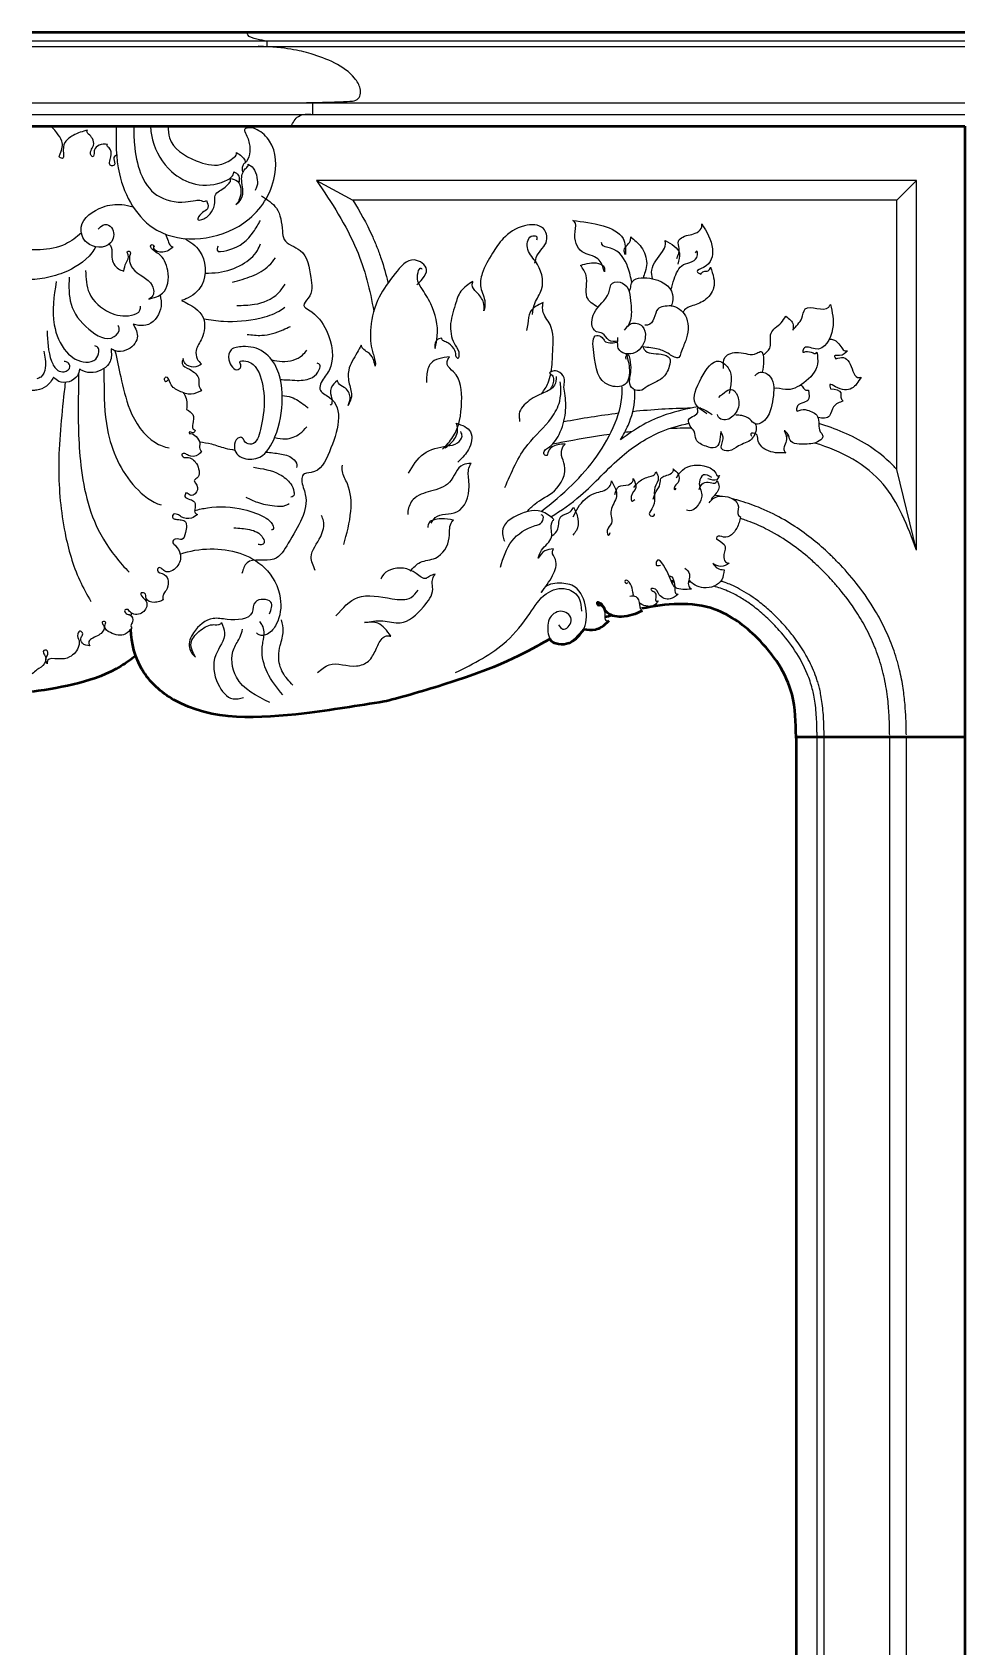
# Model space of a CAD drawing. Header units: millimetres. Extents: x 9184 to 10310, y -10768 to -9568.
# Drawn here: x 9184 to 9581, y -10255 to -9568 of the extents above; entities that cross this region are included whole.
import ezdxf

# ---------------------------------------------------------------- set-up
doc = ezdxf.new("R2010")
doc.units = ezdxf.units.MM

msp = doc.modelspace()

# ---------------------------------------------------------------- linework, layer by layer
at = {"color": 18, "lineweight": 50, "true_color": 0x000000}
for p, q in [((9183.91, -9567.7), (9580.81, -9567.7)), ((9183.91, -9607.7), (9580.81, -9607.7)), ((9580.81, -9607.7), (9580.81, -10727.7)), ((9508.54, -9867.79), (9580.81, -9867.79)), ((9509.04, -9867.79), (9509.04, -10727.7))]:
    msp.add_line(p, q, dxfattribs=at)
at = {"color": 18, "lineweight": 25, "true_color": 0x000000}
for p, q in [((9580.81, -9571.49), (9183.91, -9571.49)), ((9183.91, -9573.81), (9580.81, -9573.81)), ((9283.87, -9573.81), (9283.87, -9571.49)), ((9183.91, -9597.7), (9580.81, -9597.7)), ((9183.91, -9602.7), (9580.81, -9602.7)), ((9303.3, -9602.7), (9303.3, -9597.7)), ((9304.83, -9630.75), (9320.4, -9639.19)), ((9560.34, -9788.23), (9551.91, -9753.95)), ((9517.98, -10727.7), (9517.98, -9867.79)), ((9520.98, -10727.7), (9520.98, -9867.79)), ((9548.89, -10727.7), (9548.89, -9867.79)), ((9555.98, -10727.7), (9555.98, -9867.79))]:
    msp.add_line(p, q, dxfattribs=at)
at = {"lineweight": 25}
msp.add_line((9560.34, -9630.75), (9551.91, -9639.19), dxfattribs=at)
at = {"color": 18, "lineweight": 25, "true_color": 0x000000}
for points in [[(9560.34, -9788.23), (9560.34, -9630.75), (9304.83, -9630.75)], [(9551.91, -9753.95), (9551.91, -9639.19), (9320.4, -9639.19)]]:
    msp.add_lwpolyline(points, dxfattribs=at)
for points, knots in [([(9283.87, -9571.49), (9282.44, -9571.25), (9279.66, -9570.76), (9275.83, -9569.72), (9275.28, -9568.08), (9275.2, -9567.7)], [0, 0, 0, 0, 4.515931, 8.810476, 9.977194, 9.977194, 9.977194, 9.977194]), ([(9294.87, -9597.7), (9303.3, -9597.7), (9317.24, -9597.1), (9323.29, -9597.24), (9324.13, -9591.7), (9318.4, -9582.51), (9302.96, -9576.46), (9292.39, -9574.31), (9280.12, -9573.56)], [0, 0, 0, 0, 3.421962, 8.898911, 14.904433, 20.1626, 42.168044, 60.340672, 60.340672, 60.340672, 60.340672]), ([(9294.18, -9607.7), (9294.53, -9606.89), (9295.22, -9605.28), (9298.05, -9602.41), (9301.08, -9602.44), (9303.3, -9602.7)], [0, 0, 0, 0, 2.633494, 5.259049, 11.465116, 11.465116, 11.465116, 11.465116]), ([(9207.4, -9609.33), (9205.34, -9609.93), (9201.85, -9610.93), (9197.07, -9614.48), (9197.03, -9617.84), (9197.25, -9621.69), (9196.01, -9621.23), (9195.14, -9620.73), (9196.59, -9617.89), (9197.21, -9614.34), (9194.55, -9610.87), (9192.98, -9608.64), (9191.88, -9607.89), (9191.56, -9607.7)], [0, 0, 0, 0, 6.544266, 11.061898, 15.972388, 17.992441, 18.769937, 19.324801, 20.781893, 26.23456, 30.26421, 33.170623, 34.328036, 34.328036, 34.328036, 34.328036]), ([(9219.59, -9607.7), (9219.47, -9614.44), (9219.35, -9630.77), (9235.51, -9659.57), (9272.86, -9655.11), (9288.15, -9633.27), (9287.95, -9615.95), (9280.62, -9609.36), (9276.8, -9607.92), (9273.95, -9608.9), (9275.13, -9611.56), (9277.04, -9615.56), (9276.58, -9621.95), (9274, -9623.7), (9273.81, -9623.83)], [0.942246, 0.942246, 0.942246, 0.942246, 21.242654, 50.043098, 87.205737, 109.673265, 126.138493, 133.297088, 137.295229, 139.032828, 139.724352, 145.095436, 153.758591, 154.422304, 154.422304, 154.422304, 154.422304]), ([(9227.05, -9607.7), (9227.08, -9610.27), (9227.32, -9620.61), (9231.77, -9637.46), (9246.56, -9640.73), (9252.73, -9639.27), (9255.42, -9639.08), (9256.93, -9639.88), (9257.72, -9639.54), (9258.1, -9639.38)], [1.296542, 1.296542, 1.296542, 1.296542, 9.134337, 32.632051, 45.197001, 49.521999, 51.83644, 53.101936, 54.281306, 54.281306, 54.281306, 54.281306]), ([(9234.13, -9607.7), (9234.37, -9609.65), (9235.38, -9616.77), (9241.21, -9626.99), (9253.6, -9633.62), (9263.33, -9632.75), (9269.49, -9629.18), (9269.66, -9627.34), (9269.68, -9627.08)], [1.533761, 1.533761, 1.533761, 1.533761, 7.436601, 23.112097, 34.618462, 47.42728, 52.113946, 52.885372, 52.885372, 52.885372, 52.885372]), ([(9241.75, -9607.7), (9241.76, -9609.43), (9242.07, -9616.19), (9252.02, -9622.53), (9262.79, -9625.26), (9268.19, -9622.26), (9270.97, -9620.09), (9270.85, -9619.1), (9270.83, -9618.95)], [1.249549, 1.249549, 1.249549, 1.249549, 6.305623, 21.257143, 31.617231, 37.636601, 40.153578, 40.588077, 40.588077, 40.588077, 40.588077]), ([(9219.79, -9619.96), (9219.06, -9620.32), (9217.98, -9621.39), (9219.73, -9624.37), (9217.08, -9624.8), (9216.56, -9622.65), (9217.81, -9620.47), (9217.44, -9617.43), (9215.91, -9616.47), (9215.68, -9615.79), (9215.86, -9615.54), (9215.93, -9615.44)], [2.166674, 2.166674, 2.166674, 2.166674, 4.441936, 7.188971, 8.585866, 9.967464, 12.553778, 16.353138, 17.33141, 17.869857, 18.224203, 18.224203, 18.224203, 18.224203]), ([(9270.83, -9618.95), (9271.58, -9619.4), (9272.97, -9620.23), (9274.31, -9621.81), (9274.58, -9622.86), (9274.64, -9623.2)], [0, 0, 0, 0, 2.626059, 4.872736, 5.904893, 5.904893, 5.904893, 5.904893]), ([(9273.81, -9623.83), (9273.59, -9624.28), (9273.18, -9625.09), (9273.23, -9626.33), (9273.44, -9627.01), (9273.54, -9627.31)], [0, 0, 0, 0, 1.492577, 2.66535, 3.615507, 3.615507, 3.615507, 3.615507]), ([(9269.68, -9627.08), (9270.44, -9627.47), (9271.89, -9628.22), (9272.12, -9630.34), (9271.94, -9631.46), (9271.85, -9631.83)], [0, 0, 0, 0, 2.393554, 4.621047, 5.757883, 5.757883, 5.757883, 5.757883]), ([(9304.83, -9630.75), (9311.28, -9640.26), (9322.6, -9657.54), (9327.74, -9677.49), (9329.23, -9686.59)], [3.399621, 3.399621, 3.399621, 3.399621, 37.52099, 64.925996, 64.925996, 64.925996, 64.925996]), ([(9211.9, -9651.55), (9214.72, -9648.19), (9219.6, -9651.42), (9217.5, -9660.32), (9206.37, -9659.41), (9202.99, -9648.2), (9212.56, -9641.74), (9220.95, -9640.57), (9225.24, -9641.54), (9226.84, -9642.09)], [0, 0, 0, 0, 4.814763, 10.216727, 20.380039, 27.38813, 39.894627, 47.978719, 52.991242, 52.991242, 52.991242, 52.991242]), ([(9320.4, -9639.19), (9323.35, -9644), (9326.13, -9649.01), (9329.26, -9655.89), (9329.95, -9657.52), (9331.24, -9660.79), (9331.84, -9662.44), (9333.52, -9667.42), (9334.48, -9670.78), (9335.33, -9674.24), (9335.35, -9674.33), (9335.37, -9674.41)], [18.626096, 18.626096, 18.626096, 18.626096, 34.813286, 34.813286, 39.696107, 39.696107, 44.578928, 44.578928, 54.34457, 54.34457, 54.580686, 54.580686, 54.580686, 54.580686]), ([(9204.81, -9653.09), (9202.68, -9654.96), (9197.57, -9658.96), (9189.81, -9660.28), (9185.01, -9660.35), (9183.91, -9660.34)], [2.871879, 2.871879, 2.871879, 2.871879, 11.259459, 22.258259, 25.571547, 25.571547, 25.571547, 25.571547]), ([(9210.86, -9659.08), (9210.36, -9659.96), (9207.22, -9664.98), (9198.93, -9669.92), (9189.8, -9672.5), (9185.33, -9672.92), (9183.91, -9672.99)], [2.903348, 2.903348, 2.903348, 2.903348, 5.915795, 20.71574, 30.018162, 34.313445, 34.313445, 34.313445, 34.313445]), ([(9216.67, -9657.91), (9217.06, -9658.33), (9218.11, -9659.87), (9217.19, -9664.03), (9219.42, -9668.26), (9222.02, -9669.1), (9222.82, -9669.35)], [2.823595, 2.823595, 2.823595, 2.823595, 4.542214, 8.78258, 14.406306, 16.881007, 16.881007, 16.881007, 16.881007]), ([(9240.55, -9653.67), (9240.99, -9654.55), (9241.72, -9656.31), (9242.34, -9658.62), (9243.53, -9659), (9243.89, -9659.12)], [71.150852, 71.150852, 71.150852, 71.150852, 74.011892, 76.533011, 77.615387, 77.615387, 77.615387, 77.615387]), ([(9248.68, -9655.51), (9251.24, -9656.91), (9257.54, -9661.31), (9258.68, -9674.79), (9251.47, -9680.53), (9248.05, -9681.68), (9247.47, -9681.88)], [3.91576, 3.91576, 3.91576, 3.91576, 12.416682, 26.934154, 35.913445, 37.776989, 37.776989, 37.776989, 37.776989]), ([(9257.46, -9670.26), (9259.36, -9670.25), (9264.83, -9670.09), (9272.97, -9667.42), (9279.09, -9662.4), (9280.64, -9658.76), (9281.04, -9657.83)], [2.036325, 2.036325, 2.036325, 2.036325, 7.721856, 18.457704, 27.210223, 30.2566, 30.2566, 30.2566, 30.2566]), ([(9439.13, -9674.22), (9438.71, -9672.08), (9437.37, -9666.36), (9433.36, -9659.49), (9426.5, -9659.09), (9426.29, -9657.48), (9426.26, -9657.24)], [2.78307, 2.78307, 2.78307, 2.78307, 9.374404, 20.433316, 24.439614, 25.138025, 25.138025, 25.138025, 25.138025]), ([(9438.67, -9654.83), (9440.27, -9656.14), (9443.77, -9659), (9445.92, -9665.07), (9445.03, -9669.1), (9444.11, -9671.49), (9444.06, -9672.26)], [0, 0, 0, 0, 6.197444, 13.517562, 17.233682, 19.528765, 19.528765, 19.528765, 19.528765]), ([(9447.98, -9672.7), (9447.66, -9671.41), (9446.96, -9667.12), (9451.33, -9662.89), (9453.63, -9658.55), (9453.35, -9656.89), (9453.26, -9656.34)], [1.52555, 1.52555, 1.52555, 1.52555, 5.341246, 14.469721, 17.78602, 19.43532, 19.43532, 19.43532, 19.43532]), ([(9455.76, -9677.43), (9456.18, -9675.92), (9457.34, -9672.01), (9459.89, -9665.25), (9467.42, -9665.76), (9467.07, -9660.3), (9466.37, -9661.22), (9466.12, -9661.56)], [4.358936, 4.358936, 4.358936, 4.358936, 9.07972, 16.47036, 23.665154, 25.327033, 26.301975, 26.301975, 26.301975, 26.301975]), ([(9424.81, -9684.72), (9422.57, -9683.61), (9418.12, -9680.57), (9421.15, -9672.23), (9418.28, -9668.32), (9417.27, -9666.94)], [2.790407, 2.790407, 2.790407, 2.790407, 9.538591, 18.671774, 23.662734, 23.662734, 23.662734, 23.662734]), ([(9437.92, -9677.99), (9438.17, -9677.64), (9438.74, -9676.59), (9438.74, -9672.29), (9448.85, -9671.61), (9457.17, -9676.42), (9456.64, -9682.41), (9455.91, -9684), (9455.82, -9684.18)], [2.047301, 2.047301, 2.047301, 2.047301, 3.339828, 5.678763, 13.690432, 25.617787, 29.979928, 30.54889, 30.54889, 30.54889, 30.54889]), ([(9472.63, -9667.75), (9473.65, -9670.74), (9475.45, -9675.99), (9470.44, -9682.34), (9465.62, -9683.94), (9462.53, -9684.96), (9461.24, -9686.24), (9460.83, -9686.93)], [0, 0, 0, 0, 8.853121, 15.524983, 21.620055, 23.660788, 25.76585, 25.76585, 25.76585, 25.76585]), ([(9238.3, -9679.55), (9238.66, -9681.17), (9239.4, -9685.87), (9235.29, -9692.37), (9229.69, -9692.76), (9227.59, -9692.14), (9226.82, -9691.92)], [1.405177, 1.405177, 1.405177, 1.405177, 6.319016, 15.662035, 19.834985, 22.239356, 22.239356, 22.239356, 22.239356]), ([(9256.81, -9689.65), (9259.62, -9690.15), (9267.56, -9691.31), (9278.59, -9690.26), (9287.44, -9687.6), (9290.63, -9685.35), (9291.42, -9684.79)], [4.887602, 4.887602, 4.887602, 4.887602, 13.426161, 28.961412, 37.761477, 40.647541, 40.647541, 40.647541, 40.647541]), ([(9404.76, -9712.29), (9405.22, -9709.51), (9405.37, -9702.6), (9406.21, -9693.25), (9401.08, -9687.85), (9401.13, -9684.4), (9401.31, -9683.27), (9401.37, -9682.83)], [12.754305, 12.754305, 12.754305, 12.754305, 21.303667, 32.816715, 39.421739, 41.56999, 42.87991, 42.87991, 42.87991, 42.87991]), ([(9455.82, -9684.18), (9456.18, -9684.22), (9458.94, -9684.65), (9464.05, -9689.63), (9462.76, -9698.07), (9460.37, -9702.77), (9459.08, -9707.46), (9454.48, -9704.22), (9450.17, -9702.3), (9446.14, -9701.92), (9443.87, -9701.71)], [2.342213, 2.342213, 2.342213, 2.342213, 3.409511, 10.806327, 20.407132, 26.005225, 28.234655, 32.449822, 37.599894, 44.190581, 44.190581, 44.190581, 44.190581]), ([(9507.58, -9694.59), (9508.31, -9693.76), (9509.72, -9692.14), (9511.96, -9689.43), (9512.36, -9682.13), (9521.65, -9687.53), (9523.42, -9684), (9523.62, -9683.59)], [3.160204, 3.160204, 3.160204, 3.160204, 6.487877, 9.613152, 13.825058, 23.845891, 25.183764, 25.183764, 25.183764, 25.183764]), ([(9495, -9705.06), (9496.44, -9704.12), (9499.11, -9701.79), (9496.99, -9695.11), (9502.4, -9692.28), (9504.07, -9689.53), (9504.68, -9688.52)], [1.920639, 1.920639, 1.920639, 1.920639, 6.656724, 12.420283, 18.605049, 22.136631, 22.136631, 22.136631, 22.136631]), ([(9504.68, -9688.52), (9506.07, -9689.66), (9508.18, -9691.37), (9507.81, -9693.76), (9507.58, -9694.59)], [0, 0, 0, 0, 4.832237, 7.283008, 7.283008, 7.283008, 7.283008]), ([(9523.21, -9698.4), (9523.82, -9698.36), (9525.9, -9698.55), (9527.83, -9701.1), (9529.54, -9703.52), (9530.57, -9703.34), (9530.92, -9703.28)], [4.039179, 4.039179, 4.039179, 4.039179, 5.943583, 10.862085, 12.798668, 13.826631, 13.826631, 13.826631, 13.826631]), ([(9219.09, -9703.28), (9219.9, -9706.98), (9220.72, -9710.67), (9221.53, -9714.37), (9222.56, -9719.04), (9224.85, -9729.49), (9232.38, -9741.36), (9240.12, -9744.27), (9242.19, -9744.69)], [-11.421749, -11.421749, -11.421749, -11.421749, 0, 0, 0, 14.445469, 32.310986, 38.599721, 38.599721, 38.599721, 38.599721]), ([(9285.83, -9707.23), (9287.28, -9707.55), (9291.72, -9708.27), (9297.73, -9706.94), (9300.16, -9703.78), (9300.75, -9703.01)], [3.330836, 3.330836, 3.330836, 3.330836, 7.816115, 16.781501, 19.66842, 19.66842, 19.66842, 19.66842]), ([(9478.12, -9710.84), (9478.04, -9709.09), (9477.85, -9705.06), (9485.51, -9703.02), (9490.33, -9706.03), (9494.92, -9702.61), (9495.29, -9708.15), (9495.08, -9711), (9494.58, -9712.42)], [0, 0, 0, 0, 4.745055, 10.950501, 18.713238, 20.641021, 24.403661, 29.421186, 29.421186, 29.421186, 29.421186]), ([(9517.9, -9703.95), (9518.15, -9705.68), (9518.89, -9710.77), (9513.02, -9717.15), (9505.75, -9720.91), (9501.13, -9718.99), (9499.53, -9719.45)], [0, 0, 0, 0, 5.092457, 14.932117, 23.269596, 28.161793, 28.161793, 28.161793, 28.161793]), ([(9203.58, -9712.87), (9203.56, -9715.06), (9203.54, -9717.25), (9203.52, -9719.44), (9203.43, -9728.99), (9203.23, -9749.31), (9208.37, -9775.97), (9219.02, -9791.16), (9224.15, -9796.59), (9225.17, -9797.62)], [-6.580517, -6.580517, -6.580517, -6.580517, 0, 0, 0, 28.733236, 61.084272, 79.135192, 83.483094, 83.483094, 83.483094, 83.483094]), ([(9214.36, -9710.93), (9214.38, -9712.49), (9214.39, -9714.05), (9214.41, -9715.61), (9214.47, -9722.76), (9214.62, -9739.07), (9223.39, -9758.87), (9234.6, -9767.75), (9238.82, -9768.97)], [-4.659133, -4.659133, -4.659133, -4.659133, 0, 0, 0, 21.376297, 48.714201, 61.967242, 61.967242, 61.967242, 61.967242]), ([(9289.55, -9715.62), (9290.52, -9715.62), (9292.89, -9715.66), (9297.41, -9716.16), (9302.88, -9715.51), (9305.89, -9712.38), (9306.8, -9709.21), (9305.61, -9708.74), (9305.15, -9708.56)], [3.580937, 3.580937, 3.580937, 3.580937, 6.496512, 10.722624, 17.349321, 21.741179, 23.859866, 25.183674, 25.183674, 25.183674, 25.183674]), ([(9400.84, -9721.53), (9401.84, -9720.07), (9403.49, -9717.43), (9404.33, -9714.5), (9404.59, -9713.17)], [2.494128, 2.494128, 2.494128, 2.494128, 7.729842, 11.848959, 11.848959, 11.848959, 11.848959]), ([(9192.99, -9714.56), (9192.1, -9715.97), (9190.41, -9718.68), (9186.65, -9720.1), (9184.54, -9720.21), (9183.91, -9720.19)], [0, 0, 0, 0, 4.877982, 9.365687, 11.273114, 11.273114, 11.273114, 11.273114]), ([(9192.99, -9714.56), (9192.1, -9715.97), (9190.41, -9718.68), (9186.65, -9720.1), (9184.54, -9720.21), (9183.91, -9720.19)], [0, 0, 0, 0, 4.877982, 9.365687, 11.273114, 11.273114, 11.273114, 11.273114]), ([(9197.9, -9716.8), (9197.76, -9718.11), (9197.61, -9719.42), (9197.47, -9720.73), (9196.3, -9731.61), (9194.14, -9751.67), (9196.69, -9778.88), (9202.09, -9798.02), (9207.15, -9807.15), (9208.88, -9810.07)], [-3.943601, -3.943601, -3.943601, -3.943601, 0, 0, 0, 32.743781, 60.380896, 81.552621, 91.712908, 91.712908, 91.712908, 91.712908]), ([(9248.12, -9721.16), (9248.42, -9721.49), (9249.82, -9723.4), (9249.69, -9726.1), (9249.58, -9728.28)], [4.125747, 4.125747, 4.125747, 4.125747, 5.542045, 11.619653, 11.619653, 11.619653, 11.619653]), ([(9400.55, -9771.72), (9405.09, -9768.12), (9417.78, -9757.62), (9430.99, -9740.11), (9435.3, -9724.08), (9434.92, -9718.77), (9434.88, -9718.36)], [5.613405, 5.613405, 5.613405, 5.613405, 22.979007, 55.037902, 69.783982, 71.042183, 71.042183, 71.042183, 71.042183]), ([(9434.31, -9741.27), (9435.46, -9739.27), (9438.44, -9733.71), (9440.6, -9726.26), (9440.4, -9721.1), (9440.3, -9719.92)], [3.631904, 3.631904, 3.631904, 3.631904, 10.551679, 22.56239, 26.11511, 26.11511, 26.11511, 26.11511]), ([(9510.95, -9717.91), (9511.21, -9718.02), (9511.95, -9718.53), (9512.58, -9720.19), (9513.8, -9720.11), (9514.29, -9720.08)], [3.641792, 3.641792, 3.641792, 3.641792, 4.547426, 6.571413, 7.937506, 7.937506, 7.937506, 7.937506]), ([(9290.28, -9722.36), (9291.6, -9722.49), (9295.09, -9723.05), (9298.62, -9725.49), (9300.83, -9727.24), (9301.29, -9727.61)], [2.466681, 2.466681, 2.466681, 2.466681, 6.39729, 13.098269, 14.882382, 14.882382, 14.882382, 14.882382]), ([(9467.25, -9727.22), (9462.69, -9728.06), (9454.69, -9729.82), (9443.49, -9734.6), (9437.42, -9738.94), (9434.31, -9741.27)], [6.823907, 6.823907, 6.823907, 6.823907, 20.684248, 31.403302, 43.032214, 43.032214, 43.032214, 43.032214]), ([(9529.1, -9724.76), (9527.49, -9725.31), (9524.43, -9726.35), (9523.73, -9732.29), (9520.42, -9732.16), (9518.32, -9731.72)], [0, 0, 0, 0, 4.752361, 9.011913, 14.366006, 14.366006, 14.366006, 14.366006]), ([(9404.68, -9774.1), (9409.05, -9771.28), (9420.08, -9763.76), (9433.03, -9748.33), (9449.13, -9738.04), (9459.41, -9734.95), (9463.39, -9734.22)], [4.591728, 4.591728, 4.591728, 4.591728, 20.122232, 44.587991, 64.382723, 76.47648, 76.47648, 76.47648, 76.47648]), ([(9491.65, -9734.47), (9491.81, -9734.83), (9492.52, -9736.95), (9490.5, -9742.03), (9484.7, -9743.15), (9481.3, -9746.42), (9475.82, -9745.35), (9478.83, -9740.99), (9477.58, -9738.73), (9477.02, -9737.73)], [4.206117, 4.206117, 4.206117, 4.206117, 5.438129, 11.169091, 17.329994, 22.021651, 25.193668, 29.379663, 32.685332, 32.685332, 32.685332, 32.685332]), ([(9551.91, -9753.95), (9550.87, -9752.77), (9549.78, -9751.63), (9545.81, -9747.86), (9542.7, -9745.5), (9536.15, -9741.37), (9532.7, -9739.6), (9525.73, -9736.61), (9522.23, -9735.36), (9518.67, -9734.3)], [32.344578, 32.344578, 32.344578, 32.344578, 36.462288, 36.462288, 46.770033, 46.770033, 57.077779, 57.077779, 66.909771, 66.909771, 66.909771, 66.909771]), ([(9287.1, -9740.22), (9288.61, -9740.65), (9292.27, -9741.33), (9297.48, -9739.39), (9299.87, -9736.72), (9300.81, -9735.68)], [2.990063, 2.990063, 2.990063, 2.990063, 7.652703, 14.180212, 18.368736, 18.368736, 18.368736, 18.368736]), ([(9429.79, -9738.95), (9422.79, -9739.92), (9414.68, -9741.3), (9406.54, -9742.87), (9405.4, -9743.09)], [151.849788, 151.849788, 151.849788, 151.849788, 173.343491, 176.85248, 176.85248, 176.85248, 176.85248]), ([(9255.11, -9742.15), (9256.81, -9742.34), (9260.5, -9742.89), (9265.34, -9744.76), (9268.73, -9745.39), (9270.13, -9745.59)], [3.070068, 3.070068, 3.070068, 3.070068, 8.183482, 14.271873, 18.52073, 18.52073, 18.52073, 18.52073]), ([(9283.42, -9746.51), (9285.38, -9746.65), (9289.26, -9747.04), (9294.22, -9748.16), (9296.68, -9751.18), (9296.46, -9752.63), (9296.4, -9753)], [31.814331, 31.814331, 31.814331, 31.814331, 37.718764, 43.522988, 46.779728, 47.854201, 47.854201, 47.854201, 47.854201]), ([(9394.59, -9771.82), (9395.58, -9770.66), (9398.89, -9767.02), (9407.33, -9763.94), (9412.05, -9754.16), (9408.94, -9748.35), (9409.18, -9744.92), (9410.29, -9743.54), (9410.72, -9743.01)], [1.337987, 1.337987, 1.337987, 1.337987, 5.870379, 16.022401, 27.735665, 32.064891, 35.262345, 37.294925, 37.294925, 37.294925, 37.294925]), ([(9560.34, -9788.23), (9556.48, -9778.03), (9548.37, -9756.62), (9528.53, -9746.15), (9516.97, -9742.6)], [0, 0, 0, 0, 31.517842, 66.185085, 66.185085, 66.185085, 66.185085]), ([(9555.97, -9866.86), (9555.96, -9866.2), (9555.94, -9865.5), (9555.89, -9863.27), (9555.85, -9861.63), (9555.69, -9858.01), (9555.58, -9856.04), (9555.22, -9851.77), (9554.97, -9849.47), (9554.22, -9844.55), (9553.74, -9841.92), (9552.89, -9838.39), (9552.68, -9837.61), (9552.26, -9836.05), (9552.04, -9835.28), (9551.36, -9832.99), (9550.86, -9831.5), (9549.28, -9827.12), (9548.1, -9824.33), (9545.56, -9819), (9544.19, -9816.47), (9540.51, -9810.28), (9538.11, -9806.79), (9533.12, -9800.31), (9530.53, -9797.32), (9527.3, -9793.92), (9526.72, -9793.31), (9525.63, -9792.21), (9525.14, -9791.72), (9524.13, -9790.73), (9523.61, -9790.23), (9522.04, -9788.75), (9520.96, -9787.76), (9517.58, -9784.79), (9515.16, -9782.83), (9509.92, -9779), (9507.1, -9777.13), (9500.99, -9773.59), (9497.7, -9771.91), (9492.76, -9769.84), (9491.32, -9769.28), (9488.38, -9768.23), (9486.91, -9767.76), (9484.34, -9767), (9483.23, -9766.7), (9482.13, -9766.43)], [0, 0, 0, 0, 1.953298, 1.953298, 5.859894, 5.859894, 9.766489, 9.766489, 13.673085, 13.673085, 17.579681, 17.579681, 18.672324, 18.672324, 19.764966, 19.764966, 21.950251, 21.950251, 26.320822, 26.320822, 30.691392, 30.691392, 37.539253, 37.539253, 44.387114, 44.387114, 45.905945, 45.905945, 47.175426, 47.175426, 48.444907, 48.444907, 50.983869, 50.983869, 56.061794, 56.061794, 61.139718, 61.139718, 66.217643, 66.217643, 68.214195, 68.214195, 70.210746, 70.210746, 71.747443, 71.747443, 71.747443, 71.747443]), ([(9253.04, -9771.32), (9254.84, -9770.87), (9261.69, -9769.32), (9272.19, -9769.93), (9282.05, -9773.33), (9285.88, -9776.33), (9286.92, -9779.37), (9285.98, -9779.55), (9285.77, -9779.59)], [2.445568, 2.445568, 2.445568, 2.445568, 7.988245, 23.51115, 33.68571, 37.535447, 39.592977, 40.185359, 40.185359, 40.185359, 40.185359]), ([(9405.01, -9782.17), (9406.19, -9781.39), (9408.41, -9779.23), (9407.57, -9773.22), (9412.7, -9772.66), (9413.89, -9770.64), (9414.32, -9769.91)], [3.038803, 3.038803, 3.038803, 3.038803, 7.108479, 12.517492, 16.917749, 19.383486, 19.383486, 19.383486, 19.383486]), ([(9548.88, -9867), (9548.86, -9866.34), (9548.85, -9865.64), (9548.8, -9863.43), (9548.76, -9861.83), (9548.59, -9857.84), (9548.44, -9855.38), (9547.89, -9849.99), (9547.49, -9847.06), (9546.58, -9842.52), (9546.25, -9841.07), (9545.05, -9836.41), (9544.05, -9833.36), (9541.78, -9827.54), (9540.51, -9824.78), (9537.77, -9819.51), (9536.31, -9817.01), (9532.43, -9811), (9529.92, -9807.65), (9526.33, -9803.37), (9525.34, -9802.23), (9523.41, -9800.11), (9522.48, -9799.12), (9520.95, -9797.56), (9520.36, -9796.97), (9519.16, -9795.79), (9518.54, -9795.2), (9516.66, -9793.43), (9515.35, -9792.25), (9511.46, -9788.94), (9508.74, -9786.83), (9502.78, -9782.78), (9499.55, -9780.85), (9494.81, -9778.48), (9493.55, -9777.89), (9491.05, -9776.8), (9489.81, -9776.3), (9487.78, -9775.54), (9487.01, -9775.27), (9485.91, -9774.9), (9485.57, -9774.79), (9485.22, -9774.68)], [0, 0, 0, 0, 1.964242, 1.964242, 5.892726, 5.892726, 10.923714, 10.923714, 15.954702, 15.954702, 18.211637, 18.211637, 23.043174, 23.043174, 27.874711, 27.874711, 32.706248, 32.706248, 40.118551, 40.118551, 42.916175, 42.916175, 45.489946, 45.489946, 47.09569, 47.09569, 48.701435, 48.701435, 51.912924, 51.912924, 57.818296, 57.818296, 63.723668, 63.723668, 65.764327, 65.764327, 67.684644, 67.684644, 68.817987, 68.817987, 69.329694, 69.329694, 69.329694, 69.329694]), ([(9246.83, -9789.89), (9250.9, -9788.5), (9263.92, -9786.33), (9281.94, -9791.42), (9290.72, -9807.31), (9289.22, -9818.3), (9285.06, -9824.11), (9281.02, -9824.86), (9279.75, -9823.8), (9279.37, -9823.49)], [165.754762, 165.754762, 165.754762, 165.754762, 178.136508, 202.532311, 217.099726, 228.385723, 234.087572, 237.517191, 238.945445, 238.945445, 238.945445, 238.945445]), ([(9478.35, -9796.57), (9478.2, -9798.09), (9477.77, -9802.52), (9469.96, -9805.64), (9464.85, -9802.68), (9463.44, -9800.8)], [0, 0, 0, 0, 4.391857, 12.806205, 19.752844, 19.752844, 19.752844, 19.752844]), ([(9440.06, -9807.75), (9439.81, -9807.19), (9439.29, -9805.53), (9439.42, -9803.17), (9436.45, -9800.08), (9435.85, -9802.27), (9437.45, -9802.52), (9437.26, -9802.1), (9437.23, -9802.04)], [12.398069, 12.398069, 12.398069, 12.398069, 14.204604, 17.716844, 20.505186, 21.422819, 22.490958, 22.672766, 22.672766, 22.672766, 22.672766]), ([(9455.02, -9799.29), (9456.75, -9798.93), (9457.62, -9803.31), (9457.4, -9806.91), (9458.49, -9806.99), (9458.81, -9807.01)], [1.079386, 1.079386, 1.079386, 1.079386, 7.135431, 9.207089, 10.092939, 10.092939, 10.092939, 10.092939]), ([(9517.98, -9867.61), (9517.96, -9866.92), (9517.95, -9866.23), (9517.9, -9864.14), (9517.86, -9862.71), (9517.69, -9858.72), (9517.5, -9856.1), (9516.97, -9852.26), (9516.77, -9851.09), (9516.36, -9849.05), (9516.16, -9848.17), (9515.36, -9845.08), (9514.64, -9842.93), (9512.36, -9837.38), (9510.59, -9834.11), (9506.55, -9827.96), (9504.3, -9825.08), (9501.05, -9821.45), (9500.2, -9820.55), (9498.55, -9818.87), (9497.76, -9818.09), (9496.13, -9816.55), (9495.3, -9815.79), (9492.73, -9813.56), (9490.93, -9812.15), (9487.58, -9809.8), (9486.05, -9808.83), (9482.98, -9807.09), (9481.43, -9806.32), (9478.85, -9805.2), (9477.85, -9804.81), (9475.91, -9804.14), (9474.98, -9803.85), (9474.05, -9803.59)], [0, 0, 0, 0, 2.014336, 2.014336, 6.043008, 6.043008, 13.02773, 13.02773, 16.01457, 16.01457, 18.228592, 18.228592, 23.780182, 23.780182, 33.083561, 33.083561, 42.38694, 42.38694, 45.594261, 45.594261, 48.482106, 48.482106, 51.36995, 51.36995, 57.145638, 57.145638, 61.634009, 61.634009, 65.865784, 65.865784, 68.448239, 68.448239, 70.796726, 70.796726, 70.796726, 70.796726]), ([(9520.98, -9867.55), (9520.96, -9866.87), (9520.95, -9866.18), (9520.9, -9864.07), (9520.86, -9862.62), (9520.69, -9858.7), (9520.51, -9856.16), (9520.02, -9852.37), (9519.84, -9851.21), (9519.46, -9849.18), (9519.28, -9848.33), (9518.91, -9846.78), (9518.72, -9846.08), (9518.34, -9844.71), (9518.13, -9844.03), (9517.47, -9842.02), (9516.97, -9840.7), (9515.36, -9836.84), (9514.11, -9834.38), (9511.34, -9829.68), (9509.82, -9827.45), (9507, -9823.74), (9505.75, -9822.22), (9503.6, -9819.79), (9502.72, -9818.85), (9501.12, -9817.19), (9500.4, -9816.47), (9498.93, -9815.05), (9498.18, -9814.35), (9495.86, -9812.28), (9494.25, -9810.94), (9490.19, -9807.89), (9487.67, -9806.24), (9483.82, -9804.17), (9482.64, -9803.59), (9480.59, -9802.68), (9479.72, -9802.33), (9478.25, -9801.77), (9477.64, -9801.56), (9477.03, -9801.36)], [0, 0, 0, 0, 2.009305, 2.009305, 6.027915, 6.027915, 12.599376, 12.599376, 15.448566, 15.448566, 17.493752, 17.493752, 19.129745, 19.129745, 20.765738, 20.765738, 24.037724, 24.037724, 30.581696, 30.581696, 37.125668, 37.125668, 41.964268, 41.964268, 45.176556, 45.176556, 47.72715, 47.72715, 50.277743, 50.277743, 55.378931, 55.378931, 62.496926, 62.496926, 65.52219, 65.52219, 67.629367, 67.629367, 69.073064, 69.073064, 69.073064, 69.073064]), ([(9450.33, -9809.85), (9449.88, -9810.47), (9448.19, -9812.83), (9444.36, -9812.17), (9442.41, -9810.74), (9442.28, -9810.63)], [0, 0, 0, 0, 2.223188, 8.406902, 8.878783, 8.878783, 8.878783, 8.878783])]:
    msp.add_open_spline(points, degree=3, knots=knots, dxfattribs=at)
for points in [[(9215.93, -9615.44), (9212.3, -9615.81), (9210.32, -9617.78), (9210.12, -9619.88), (9209.76, -9620.75), (9208.97, -9620.17), (9209.91, -9615.87), (9209.51, -9612.93), (9207.86, -9611.09), (9207.17, -9610), (9207.4, -9609.33)], [(9270.49, -9641.14), (9272.81, -9638.66), (9273.52, -9634.46), (9273.03, -9630.78), (9274.55, -9625.86), (9275.78, -9624.5), (9275.86, -9623.87)], [(9275.86, -9623.87), (9277.89, -9625.5), (9279.55, -9629.54), (9279.55, -9633.2), (9278.76, -9635.04)], [(9258.1, -9639.38), (9258.67, -9642.3), (9254.71, -9646.35), (9254.52, -9647.62), (9255.48, -9647.62), (9257.37, -9646.91), (9261.55, -9640.18), (9261.75, -9637.15), (9265.97, -9633.68), (9267.41, -9632.24), (9268.31, -9630.82), (9268.13, -9629.98)], [(9268.13, -9629.98), (9271.23, -9631.1), (9272.69, -9634.52), (9272.12, -9638.54), (9270.89, -9640.77), (9270.49, -9641.14)], [(9281.4, -9637.34), (9287.82, -9642.61), (9290.38, -9652.32), (9291.16, -9655.92), (9297.96, -9660.58), (9302.43, -9672.14), (9301.36, -9680.98), (9299.52, -9684.09), (9301.49, -9685.85), (9309.13, -9694.73), (9310.22, -9711.7), (9306.94, -9716.84), (9306.32, -9719.64), (9310.22, -9723.07), (9310.37, -9746.32), (9302.58, -9755.19), (9299.15, -9756.13), (9298.65, -9758.3), (9300.12, -9764.47), (9292.86, -9785.27), (9286.77, -9792.04), (9275.3, -9793.61), (9273.14, -9798.12)], [(9262.96, -9658.74), (9262.55, -9660.53), (9266.78, -9660.57), (9278.05, -9652.68), (9281.06, -9647.8)], [(9397.85, -9665.99), (9398.74, -9662.92), (9402.86, -9656.4), (9401.46, -9651.3), (9393.41, -9650.13), (9384.36, -9655.54), (9379.81, -9661.76), (9375.44, -9670.38), (9374.81, -9676.39), (9376.6, -9682.71), (9376.18, -9686.3)], [(9427.46, -9669.76), (9424.71, -9664.19), (9418, -9661.2), (9414.93, -9652.56), (9414.52, -9648.2), (9413.96, -9647.87)], [(9413.96, -9647.87), (9426.89, -9650.13), (9435.38, -9655.55), (9436.43, -9662.33)], [(9458.24, -9663.98), (9459.32, -9659.78), (9458.91, -9656.7), (9460.81, -9654.89), (9466.87, -9652.89), (9468.92, -9650.48), (9468.92, -9649.2)], [(9468.92, -9649.2), (9473.44, -9659.92), (9469.59, -9667.88), (9466.87, -9669.52), (9468.46, -9670.65)], [(9233.58, -9681.3), (9239.34, -9678.78), (9241.58, -9669.17), (9237.76, -9662.11), (9235.07, -9660.15), (9234.42, -9658.38), (9234.92, -9658.12), (9235.39, -9658.32), (9235.77, -9659.03)], [(9243.89, -9659.12), (9239.44, -9661.34), (9235.65, -9659.73), (9235.65, -9658.36)], [(9396.78, -9687.94), (9397.81, -9683.17), (9400.7, -9677.18), (9398.06, -9665.22), (9394.65, -9659.35), (9396.97, -9654.35), (9398.65, -9654.81), (9398.52, -9656.22)], [(9436.43, -9662.33), (9435.83, -9660.47), (9438.38, -9656.71), (9438.67, -9654.83)], [(9453.26, -9656.34), (9459.37, -9661.78), (9458.7, -9666.45)], [(9222.82, -9669.35), (9223.87, -9665.93), (9224.73, -9662.41), (9224.34, -9661.22), (9225.15, -9660.93), (9225.68, -9661.89), (9225.53, -9662.36), (9226.58, -9668.21), (9234.96, -9675.59), (9234.96, -9680.26), (9233.58, -9681.3)], [(9269.12, -9674.08), (9277.37, -9671.51), (9284.66, -9667.04), (9287.43, -9663.73)], [(9347.62, -9675.26), (9349.98, -9672.68), (9351.74, -9668.69), (9346.6, -9664.65), (9338.38, -9670.46), (9331.54, -9680.49), (9327.99, -9693.44), (9328.44, -9702.44), (9329.76, -9707.43), (9329.94, -9709.04), (9329.79, -9709.82)], [(9417.27, -9666.94), (9424.95, -9666.13), (9427.37, -9667.75), (9427.46, -9669.76)], [(9199.56, -9671.97), (9200.4, -9683.44), (9208, -9694.17), (9218.76, -9697.3), (9220.95, -9693.95), (9220.36, -9692.55)], [(9206.58, -9669.11), (9208.19, -9678.77), (9216.89, -9687), (9226.09, -9688.17), (9229.75, -9686.02), (9229.95, -9684.28)], [(9355.4, -9702.3), (9356.3, -9697.04), (9353.52, -9683.35), (9349.5, -9676.41), (9348.13, -9669.93), (9349.36, -9668.09), (9349.78, -9668.61)], [(9468.46, -9670.65), (9469.73, -9669.58), (9471.63, -9669.29), (9472.63, -9667.75)], [(9194.05, -9673.87), (9193.27, -9692.27), (9198.51, -9703.84), (9206.73, -9708.16), (9210.9, -9706.84), (9212.19, -9703.8), (9211.85, -9701.91), (9210.47, -9701.25)], [(9270.94, -9684), (9278.47, -9683.54), (9288.58, -9678.8), (9291.58, -9674.89)], [(9371.5, -9673.79), (9366.37, -9677.96), (9363.95, -9683.73), (9361.92, -9692.87), (9363.92, -9700.99), (9365.47, -9705.23), (9364.98, -9706.67), (9364.4, -9705.96), (9364.31, -9705.9)], [(9376.18, -9686.3), (9375.96, -9682.82), (9372.98, -9678.3), (9371.12, -9675.3), (9371.5, -9673.79)], [(9433.34, -9699.2), (9429.27, -9698.81), (9426.65, -9695.95), (9424.12, -9695.24), (9423.16, -9694.52), (9423.1, -9687.26), (9429.27, -9678.58), (9430.86, -9674.54), (9435.21, -9674.54), (9438.71, -9683.14), (9438.48, -9690.3), (9437.42, -9693.12)], [(9247.47, -9681.88), (9256.73, -9689.4), (9256.05, -9698.06), (9253.69, -9703.23), (9254.03, -9706.71), (9255.94, -9709.07)], [(9401.37, -9682.83), (9395.87, -9686.82), (9394.79, -9691.87), (9394.3, -9694.65)], [(9455.82, -9684.18), (9450.19, -9685.58), (9448.53, -9689.52), (9445.85, -9692.4), (9444.71, -9692.43)], [(9523.62, -9683.59), (9524.6, -9693.95), (9517.11, -9702.56), (9512.15, -9702.53), (9511.97, -9703.88), (9513.15, -9703.57)], [(9226.82, -9691.92), (9228.6, -9697.77), (9223.79, -9703.1), (9219.26, -9703.34), (9217.44, -9702.46)], [(9275.34, -9696.35), (9281.57, -9696.73), (9290.68, -9694.39), (9293.78, -9692.92)], [(9436.02, -9694.48), (9438.88, -9691.77), (9443.56, -9692.82), (9444.86, -9697.47), (9442.9, -9702.12), (9439.47, -9704.47), (9433.59, -9702.66), (9433.09, -9700.45), (9433.16, -9697.61)], [(9190.21, -9694.9), (9192.1, -9707.75), (9194.77, -9711.69), (9197.44, -9712.23), (9199.91, -9710.04), (9198.99, -9708.33), (9197.48, -9707.85)], [(9358.24, -9697.94), (9355.97, -9698.95), (9355.26, -9701.29), (9355.4, -9702.3)], [(9364.31, -9705.9), (9363.81, -9703.21), (9361.15, -9700.26), (9359.42, -9699.33), (9358.2, -9698.38), (9358.24, -9697.94)], [(9436.63, -9704.43), (9438.01, -9710.6), (9436.16, -9717.72), (9429.46, -9718.01), (9422.9, -9704.05), (9424.18, -9696.78), (9426.51, -9697.73), (9427.51, -9699.06), (9432.69, -9699.72)], [(9188.81, -9703.45), (9189.42, -9710.59), (9187.55, -9714.49), (9185.79, -9715.26)], [(9188.81, -9703.45), (9189.42, -9710.59), (9187.55, -9714.49), (9185.79, -9715.26)], [(9217.44, -9702.46), (9217.04, -9707.9), (9209.81, -9712.56), (9205.46, -9711.88), (9203.99, -9711.1)], [(9248.1, -9706.57), (9247.73, -9708.78), (9250.83, -9711.22), (9254.73, -9715.57), (9254.78, -9717.83), (9255.89, -9720.31)], [(9255.94, -9709.07), (9252.65, -9710.28), (9248.99, -9708.78), (9248.1, -9706.57)], [(9273.54, -9701.51), (9278, -9701.92), (9285.89, -9707.32), (9290.29, -9723.61), (9287.2, -9739.99), (9280.7, -9748.57), (9273.91, -9749.07), (9270.91, -9747.17), (9269.91, -9744.08), (9271.41, -9740.59), (9273.01, -9740.19), (9274.51, -9742.18), (9277.21, -9743.08), (9281, -9736.89), (9282.4, -9721.02), (9279.1, -9710.44), (9274.81, -9707.74), (9272.21, -9708.04), (9272.72, -9709.69), (9271.51, -9711.33), (9267.62, -9707.14), (9268.57, -9702.93), (9273.54, -9701.51)], [(9323.85, -9700.96), (9322.21, -9704.07), (9318.6, -9711.57), (9318.84, -9717.46), (9319.73, -9722.92), (9318.37, -9726.6)], [(9329.79, -9709.82), (9328.99, -9706.75), (9326.65, -9703.95), (9324.58, -9702.39), (9323.85, -9700.96)], [(9361.53, -9705.96), (9353.51, -9708.69), (9351.82, -9713.76), (9351.71, -9716.77)], [(9358.53, -9745.29), (9362.97, -9740), (9366.66, -9725.13), (9363.17, -9712.24), (9360.55, -9709.13), (9360.66, -9707.43), (9361.53, -9705.96)], [(9443.87, -9701.71), (9444.42, -9702.78), (9451.55, -9704.8), (9455.21, -9706.53), (9455.07, -9709.85), (9451.99, -9715.01), (9445.58, -9718.57), (9442.55, -9720.3), (9439.01, -9718.96), (9438.74, -9711.51), (9438.38, -9706.95), (9437.63, -9705.2), (9436.53, -9705.76), (9436.68, -9706.93)], [(9471.11, -9730.16), (9466.25, -9725.87), (9468.68, -9715.04), (9476.3, -9707.8), (9480.47, -9711.13), (9481.37, -9715.62), (9480.58, -9721.49)], [(9513.15, -9703.57), (9516.24, -9704.23), (9517.24, -9704.47), (9517.9, -9703.95)], [(9530.92, -9703.28), (9527.5, -9705.33), (9525.34, -9705.5), (9525.96, -9706.75)], [(9525.96, -9706.75), (9529.16, -9706.18), (9533.26, -9712), (9535.2, -9714.68), (9536.68, -9714.62)], [(9203.99, -9711.1), (9203.11, -9713.93), (9195.18, -9716.36), (9192.99, -9714.56)], [(9255.89, -9720.31), (9251.57, -9721.81), (9246.55, -9720.5), (9242.72, -9717.19), (9240.8, -9714.55), (9240.04, -9715.62), (9240.71, -9716.34), (9241.74, -9715.76)], [(9406.95, -9714.22), (9406.2, -9718.02), (9401.53, -9721.22), (9394.64, -9725.15), (9391.1, -9731.01), (9391.28, -9732.66), (9391.28, -9733.46)], [(9403.13, -9747.91), (9402.06, -9747.73), (9401.8, -9746.17), (9403.26, -9744.84), (9408.14, -9738.99), (9410.85, -9729.67), (9410.58, -9721.42), (9410.26, -9717.91), (9410.51, -9715.72), (9408.48, -9712.58), (9406.04, -9711.85), (9404.01, -9712.72)], [(9404.01, -9712.72), (9405.42, -9714.08), (9405.06, -9718.55), (9404.31, -9719.83)], [(9491.5, -9713.97), (9493.2, -9712.59), (9497.39, -9713.66), (9499.35, -9722.4), (9498.42, -9727.66), (9494.83, -9733.58), (9491.86, -9734.55), (9489.3, -9732.39), (9485.94, -9730.95), (9483.34, -9730.69)], [(9313.82, -9715.99), (9311.19, -9719.05), (9310.86, -9721.56), (9311.47, -9725.47), (9310.98, -9726.39), (9310.77, -9726.26)], [(9318.37, -9726.6), (9319.21, -9723.11), (9316.64, -9718.9), (9314.19, -9717.18), (9313.82, -9715.99)], [(9385.07, -9761.6), (9394.87, -9743.18), (9404.88, -9731.9), (9408.4, -9724.8), (9408.86, -9719.14), (9408.65, -9716.55)], [(9476.12, -9723.17), (9482.1, -9719.96), (9484.54, -9724.09), (9483.13, -9730.07), (9478.29, -9732.78), (9475.95, -9731.53), (9475.57, -9730.5)], [(9514.29, -9720.08), (9514.07, -9724.49), (9509.36, -9727.56), (9509.53, -9729.02), (9510.32, -9728.74), (9513.76, -9728.57), (9518.15, -9731.33), (9519.34, -9737.78), (9520, -9738.62)], [(9536.68, -9714.62), (9532.81, -9719.29), (9525.79, -9718.61), (9523.46, -9717.75), (9523.68, -9719.46)], [(9523.68, -9719.46), (9528.07, -9721.29), (9528.24, -9723.57), (9529.1, -9724.76)], [(9477.02, -9737.73), (9474.59, -9744.58), (9470.7, -9743.98), (9466.54, -9741.17), (9465.59, -9737.62), (9464, -9735.39), (9463.29, -9732.72), (9467.25, -9729.03), (9467.05, -9728.28), (9473.31, -9730.41)], [(9249.58, -9728.28), (9252.17, -9730.5), (9252.26, -9734.45), (9252.25, -9736.4), (9253.3, -9737.24)], [(9359.71, -9744.61), (9362.66, -9742.11), (9364.97, -9736.55), (9364.36, -9734.11)], [(9364.36, -9734.11), (9370.46, -9737.9), (9369.61, -9745.43), (9367.78, -9747.86), (9365.1, -9750.78)], [(9253.3, -9737.24), (9252.28, -9738.27), (9250.69, -9737.95), (9250.84, -9738.62), (9251.21, -9738.61), (9253.64, -9739.88), (9255.19, -9742.7), (9255.17, -9745.07), (9255.92, -9746.12)], [(9344.02, -9755.5), (9350.54, -9747.17), (9360.43, -9743.87), (9364.93, -9742.58), (9366.83, -9739.67), (9366.32, -9737.73)], [(9504.61, -9746.83), (9496.3, -9745.55), (9492.76, -9741.09), (9492.05, -9738.85), (9489.78, -9738.67), (9490.09, -9739.74)], [(9504.4, -9738.21), (9505, -9741.12), (9504.11, -9743.75), (9503.97, -9745.84), (9504.61, -9746.83)], [(9520, -9738.62), (9520.45, -9739.96), (9519.52, -9741.24), (9513.7, -9743.07), (9506.46, -9741.42), (9505.24, -9738.41), (9504.03, -9737.46), (9504.4, -9738.21)], [(9255.92, -9746.12), (9254.61, -9747.55), (9250.33, -9747.9), (9248.78, -9747.08), (9247.61, -9747.3), (9248.51, -9748.71), (9249.87, -9748.74), (9253.79, -9751.39), (9254.87, -9754.42), (9254.58, -9756.94), (9253.22, -9758.14), (9252.8, -9758.77)], [(9410.72, -9743.01), (9404.87, -9744.51), (9403.35, -9746.72), (9403.13, -9747.91)], [(9278.1, -9752.92), (9289.17, -9755.97), (9293.9, -9759.97), (9295.28, -9763.33), (9295.02, -9765.27), (9293.99, -9765.7)], [(9316.45, -9785.86), (9319.48, -9771.67), (9318.02, -9759.95), (9315.94, -9754.73), (9315.89, -9752.09)], [(9370.71, -9751.29), (9367.28, -9751.83), (9361.49, -9759.33), (9353.45, -9763.14), (9346.1, -9766.62), (9343.8, -9771.6), (9343.75, -9773.1)], [(9353.68, -9776.77), (9355.42, -9774.32), (9364.6, -9771.92), (9369.85, -9761.1), (9369.58, -9757.3), (9370.23, -9752.04), (9370.71, -9751.29)], [(9439.92, -9761.59), (9442.17, -9759.06), (9446.81, -9756.88), (9448.63, -9756.17), (9449.35, -9754.87)], [(9449.35, -9754.87), (9450.39, -9757.32), (9448.91, -9761.6), (9448.77, -9766.13), (9447.62, -9770.62), (9446.72, -9773.32), (9448.52, -9773.64), (9448.74, -9772.75)], [(9448.15, -9766.56), (9449.5, -9763.27), (9451.1, -9760.07), (9451.51, -9757.73), (9455.95, -9755.45), (9456.82, -9754.17), (9456.71, -9753.65)], [(9456.71, -9753.65), (9458.83, -9755.77), (9458.83, -9759.37), (9457.19, -9761.76), (9457.38, -9762.47), (9457.8, -9762.22), (9457.87, -9761.79)], [(9458.14, -9757.36), (9460.67, -9754.11), (9471.15, -9752.69), (9475.14, -9756.07), (9475.44, -9756.61), (9476.4, -9756.43)], [(9252.8, -9758.77), (9254.23, -9762.48), (9251.57, -9764.96), (9249.87, -9763.96), (9249.27, -9763.85)], [(9414.21, -9774.1), (9416.22, -9770.13), (9423.45, -9763.97), (9429.25, -9761.54), (9430.32, -9759.57), (9430.47, -9758.71)], [(9430.47, -9758.71), (9432.58, -9765.33), (9430.25, -9771.31), (9430.32, -9773.6), (9430.47, -9776.71), (9428.68, -9779.9), (9429.18, -9781.94), (9429.96, -9780.68)], [(9431.94, -9764.54), (9433.55, -9761.1), (9437.74, -9760.35), (9439.71, -9758.42), (9439.71, -9757.74)], [(9439.71, -9757.74), (9440.82, -9761.5), (9438.89, -9765.4), (9439.17, -9767.36), (9440.36, -9766.61)], [(9473.12, -9757.3), (9469.61, -9756.2), (9467.85, -9759.24), (9468.88, -9764.61), (9467.05, -9769.32), (9463.61, -9771.51), (9462.37, -9771.18)], [(9467.72, -9762.45), (9469.51, -9759.66), (9472.46, -9759.41), (9474.87, -9759.45), (9475.49, -9758.61)], [(9476.4, -9756.43), (9475.23, -9758.21), (9471.5, -9757.8)], [(9475.49, -9758.61), (9476.27, -9761.28), (9473.7, -9765.54), (9472.95, -9766.78), (9472.95, -9767.14)], [(9249.27, -9763.85), (9248.84, -9765.44), (9251.02, -9766.61), (9252.92, -9767.74), (9253.08, -9770.95), (9253.17, -9772.3), (9254.24, -9772.98)], [(9274.81, -9765.62), (9279.71, -9767.83), (9286.95, -9769.35), (9291.85, -9769.13), (9293.23, -9768.39)], [(9472.03, -9768.04), (9473.76, -9766.23), (9477.67, -9765.21), (9484.48, -9769.77), (9484.52, -9773.44), (9485.37, -9774.07)], [(9254.24, -9772.98), (9251.63, -9774.61), (9247.32, -9774), (9245.71, -9772.98), (9243.7, -9773.26), (9243.69, -9774.43), (9245, -9775.05), (9246.8, -9775.26), (9248.8, -9775.83), (9249.54, -9777.75), (9249.13, -9780.69)], [(9304.34, -9796.84), (9302.65, -9791.15), (9306.66, -9782.37), (9307.84, -9775.72), (9306.99, -9773.41)], [(9344.82, -9797.14), (9349.12, -9793.41), (9355.49, -9791.58), (9361.38, -9782.91), (9361.58, -9778.88), (9362.51, -9776.18), (9363.15, -9775.41)], [(9363.15, -9775.41), (9357.98, -9774.88), (9352.37, -9777.38), (9352.24, -9778.58)], [(9383.14, -9795.46), (9388.06, -9784.35), (9397.96, -9777.76), (9400.79, -9776.27), (9401.19, -9773.58), (9400.58, -9773.18)], [(9405.97, -9775.12), (9400.66, -9771.75), (9388.89, -9774.24), (9384.56, -9778.18), (9384.21, -9782.07), (9384.86, -9784.39)], [(9399.28, -9791.59), (9400.68, -9788.26), (9404.93, -9782.67), (9404.89, -9779.92), (9405.19, -9776.23), (9405.97, -9775.12)], [(9414.32, -9769.91), (9416.17, -9774.87), (9415.49, -9779.82), (9414.03, -9781.81)], [(9485.37, -9774.07), (9483.77, -9778.83), (9478.16, -9782.66), (9475.36, -9782.61), (9475.18, -9783.49), (9475.61, -9783.68)], [(9249.13, -9780.69), (9247.61, -9783.68), (9244.76, -9783.49), (9243.7, -9784.75), (9244.65, -9786.15), (9246.85, -9789.98), (9245.45, -9795.38), (9240.27, -9797.19), (9238.81, -9795.96), (9237.94, -9795.64), (9237.16, -9796.74), (9240.09, -9798.62), (9241.72, -9801.48), (9240.85, -9805.39), (9239.69, -9807.16), (9239.51, -9808.58), (9239.62, -9809.32), (9239.66, -9809.4)], [(9269.67, -9778.69), (9276.37, -9779.45), (9282.1, -9783.08), (9282.45, -9785.39), (9281.82, -9785.81), (9280.07, -9785.81)], [(9405.78, -9787.67), (9402.1, -9788.56), (9399.28, -9791.59)], [(9400.56, -9806.3), (9405.4, -9798.96), (9406.55, -9792.16), (9405.31, -9789), (9405.78, -9787.67)], [(9475.61, -9783.68), (9478.79, -9786.71), (9478.23, -9791.42), (9479.41, -9793.53), (9480.59, -9793.78)], [(9355.33, -9798.43), (9353.02, -9799.35), (9351.53, -9800.23), (9347.36, -9798.21), (9336.36, -9796.61), (9332.92, -9799.23), (9332.27, -9800.65)], [(9464.53, -9804.85), (9457.84, -9804.23), (9454.58, -9798.28), (9449.64, -9793.04), (9449.52, -9794.63), (9451.31, -9794.59)], [(9461.73, -9795.89), (9463.67, -9798.44), (9463.36, -9803.57), (9464.53, -9804.85)], [(9480.59, -9793.78), (9477.05, -9795.2), (9473.64, -9793.96)], [(9473.64, -9793.96), (9475.56, -9795.95), (9478.35, -9796.57)], [(9325.33, -9819.08), (9333.11, -9818.38), (9340.52, -9819.2), (9350.38, -9812.37), (9354.34, -9804.79), (9354.12, -9801.64), (9354.87, -9799.23), (9355.33, -9798.43)], [(9239.66, -9809.4), (9238.09, -9810.05), (9235.79, -9810.47), (9232.38, -9808.76), (9231.67, -9806.52), (9230.07, -9806.68), (9230.44, -9807.63), (9232.65, -9810.66), (9230.96, -9814.69), (9226.04, -9814.97), (9224.66, -9813.47)], [(9284.93, -9815.39), (9285.44, -9810.37), (9278.85, -9810.31), (9277.5, -9814.74), (9266.85, -9817.7), (9260.84, -9817.35), (9252.54, -9823.38), (9250.79, -9829.71), (9252.23, -9832.64), (9253.37, -9833.77)], [(9313.17, -9816.21), (9322.45, -9808.4), (9337.09, -9808.92), (9345.17, -9808.34), (9348.18, -9805.25)], [(9364.11, -9840.33), (9385.79, -9827), (9395.66, -9815.2), (9402.63, -9806.82), (9411.49, -9804.78), (9416.72, -9808.86), (9417.62, -9814.15)], [(9438.31, -9807.79), (9440.76, -9807.95), (9442.43, -9811.6), (9442.73, -9813.11), (9443.54, -9814.1)], [(9458.81, -9807.01), (9455.38, -9808.98), (9450.78, -9807.24), (9448.18, -9804.53), (9447.25, -9804.87), (9447.64, -9805.43)], [(9447.64, -9805.43), (9449.11, -9806.48), (9449.28, -9808.6), (9449.51, -9809.97), (9450.33, -9809.85)], [(9224.66, -9813.47), (9223.25, -9813.75), (9223.93, -9815.25), (9225.47, -9815.81), (9226.57, -9818.74), (9225.9, -9820.48), (9226.29, -9821.33)], [(9425.42, -9811.54), (9426.6, -9812.46), (9427.64, -9815.73), (9428.07, -9818.13), (9429.33, -9818.26)], [(9208.35, -9828.95), (9205.23, -9827.85), (9204.64, -9825.42), (9205.39, -9823.86), (9204.4, -9822.69), (9203.23, -9823.93), (9203.8, -9826.75), (9203.73, -9828.89), (9199.79, -9833.71), (9194.93, -9834.54), (9190.43, -9835.26), (9190.18, -9836.6)], [(9226.29, -9821.33), (9223.44, -9823.98), (9217.13, -9823.35), (9214.83, -9820.55), (9214.97, -9818.74), (9213.61, -9818.96), (9214.23, -9820.21), (9213.99, -9822.7), (9209.72, -9825.66), (9207.98, -9827.14), (9208.35, -9828.95)], [(9253.37, -9833.77), (9251.49, -9827.85), (9254.8, -9822.9), (9260.58, -9819.98), (9263.12, -9819.92), (9264.27, -9819.48), (9264.49, -9819.04)], [(9264.49, -9819.04), (9265.76, -9823.45), (9262.01, -9832.86), (9263.01, -9845.25), (9269.34, -9851.53), (9273.75, -9850.98)], [(9285.08, -9853.1), (9270.77, -9842.29), (9269.77, -9829.98), (9272.43, -9825.1), (9273.43, -9821.94)], [(9290.52, -9849.77), (9283.97, -9840.4), (9281.75, -9830.09), (9282.08, -9827.37), (9282.58, -9823.05), (9281.81, -9820.22), (9280.81, -9818.67)], [(9294.84, -9845.78), (9290.52, -9840.35), (9288.8, -9833.47), (9289.46, -9828.76), (9290.68, -9822.6), (9290.02, -9817.95)], [(9336.51, -9824.92), (9331, -9819.37), (9325.33, -9819.08)], [(9190.18, -9836.6), (9189.63, -9834.71), (9190.48, -9831.69), (9189.78, -9830.82), (9188.88, -9830.96), (9188.61, -9832), (9189.13, -9832.76), (9189.08, -9836.44), (9185.86, -9839.24), (9183.91, -9840.84)], [(9305.35, -9840.39), (9310.24, -9837.04), (9321.94, -9837.54), (9327.03, -9835.47), (9330.09, -9830.67), (9332.89, -9825.88), (9334.74, -9824.71), (9336.51, -9824.92)]]:
    msp.add_spline(points, degree=3, dxfattribs=at)
for points in [[(9464.32, -9727.79), (9455.91, -9727.88), (9447.67, -9728.41), (9439.53, -9729.26)], [(9468.47, -9727.78), (9467.99, -9727.77), (9467.51, -9727.77), (9467.03, -9727.77)], [(9433.47, -9729.96), (9425.62, -9730.93), (9417.86, -9732.19), (9410.14, -9733.61)], [(9439.15, -9737.78), (9438.11, -9737.9), (9437.07, -9738.02), (9436.02, -9738.14)], [(9464.63, -9736.22), (9461.33, -9736.25), (9458.06, -9736.35), (9454.8, -9736.52)], [(9506.01, -9739.82), (9505.62, -9739.75), (9505.24, -9739.67), (9504.85, -9739.59)], [(9476.59, -9765.24), (9475.83, -9765.1), (9475.08, -9764.97), (9474.33, -9764.86)], [(9456.96, -9801.24), (9456.58, -9801.25), (9456.21, -9801.27), (9455.83, -9801.29)], [(9457.11, -9801.8), (9456.76, -9801.81), (9456.41, -9801.83), (9456.07, -9801.84)], [(9464.48, -9801.94), (9464.06, -9801.91), (9463.64, -9801.88), (9463.22, -9801.86)], [(9463.88, -9801.33), (9463.69, -9801.32), (9463.51, -9801.31), (9463.33, -9801.3)], [(9226.03, -9816.24), (9226.07, -9815.85), (9226.12, -9815.45), (9226.17, -9815.06)]]:
    msp.add_open_spline(points, degree=3, dxfattribs=at)
at = {"lineweight": 25}
msp.add_spline([(9407.9, -9820.04), (9409.78, -9821.87), (9413.34, -9818.34), (9409.57, -9814.3), (9404.34, -9816.91), (9403.36, -9820.23), (9404.98, -9826.89), (9413.05, -9827.53), (9418.36, -9822.52), (9419.55, -9812.88), (9414.96, -9803.96), (9408.33, -9802.31), (9401.62, -9804.56), (9400.56, -9806.3)], degree=3, dxfattribs=at)
at = {"color": 18, "lineweight": 50, "true_color": 0x000000}
msp.add_spline([(9443.54, -9814.1), (9434.7, -9816.61), (9428.24, -9814.4), (9425.42, -9810.76), (9424.37, -9810.56), (9424.67, -9811.54), (9425.42, -9811.54)], degree=3, dxfattribs=at)
for points, knots in [([(9509.04, -9867.79), (9508.92, -9861.63), (9508.62, -9845.96), (9495.04, -9826.25), (9472.37, -9809.23), (9453.55, -9811.04), (9443.23, -9813.11)], [0, 0, 0, 0, 18.220337, 46.330003, 68.180739, 99.981849, 99.981849, 99.981849, 99.981849]), ([(9333.68, -9852.71), (9322.52, -9854.52), (9293.27, -9859.28), (9253.35, -9861.61), (9229.43, -9840.68), (9226.06, -9827.94), (9225.84, -9821.87)], [0, 0, 0, 0, 34.407323, 90.172747, 108.980678, 125.870669, 125.870669, 125.870669, 125.870669]), ([(9429.33, -9818.26), (9428.33, -9819.28), (9426.7, -9820.95), (9422.93, -9822.6), (9420.33, -9822.26), (9418.62, -9821.96)], [0, 0, 0, 0, 4.269409, 6.935389, 11.992464, 11.992464, 11.992464, 11.992464]), ([(9404.32, -9826.07), (9404.18, -9826.14), (9393.8, -9831.4), (9386.45, -9837.81), (9338.8, -9851.57), (9333.68, -9852.71)], [147.807209, 147.807209, 147.807209, 147.807209, 148.498021, 200.351216, 215.99977, 215.99977, 215.99977, 215.99977]), ([(9227.94, -9833.21), (9225.92, -9834.81), (9213.3, -9843.77), (9197.41, -9846.62), (9183.91, -9848.54)], [20.24173, 20.24173, 20.24173, 20.24173, 28.06624, 67.498622, 67.498622, 67.498622, 67.498622])]:
    msp.add_open_spline(points, degree=3, knots=knots, dxfattribs=at)
msp.add_open_spline([(9430.68, -9816.02), (9429.65, -9816.31), (9428.63, -9816.6), (9427.63, -9816.91)], degree=3, dxfattribs=at)
at = {"lineweight": 50}
msp.add_spline([(9418.62, -9821.96), (9411.35, -9828.18), (9406.8, -9828.03), (9404.8, -9826.87), (9404.32, -9826.07)], degree=3, dxfattribs=at)

doc.saveas('drawing.dxf')
